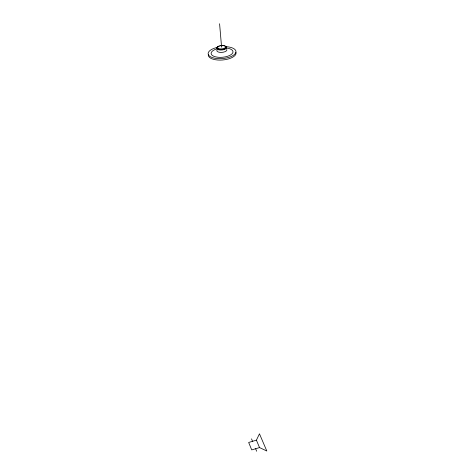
<?xml version="1.0" encoding="UTF-8"?>
<svg xmlns="http://www.w3.org/2000/svg" width="475" height="475" viewBox="0 0 475 475"><rect width="100%" height="100%" fill="white"/><g stroke="black" fill="none" stroke-linecap="round" stroke-linejoin="round"><path stroke-width="0.71" d="M256.411 440.165L259.469 433.817L266.813 451.012L259.528 447.575L251.72 449.908L248.668 442.457L256.411 440.165L259.528 447.575M217.716 46.882L218.892 46.057A4.103 1.722 -4.9 0 1 225.399 46.277A4.103 1.722 -4.9 0 1 221.671 48.889A4.103 1.722 -4.9 0 1 217.716 46.882L217.776 47.589A4.103 1.722 -4.9 0 0 221.92 49.584A4.103 1.722 -4.9 0 0 225.304 46.847M251.53 438.858L252.546 441.311M255.627 448.744L256.666 451.25M219.587 23.75L221.593 47.233M226.433 46.704A13.953 5.926 -4.9 0 1 233.373 55.314A13.953 5.926 -4.9 0 1 210.989 57.036A13.953 5.926 -4.9 0 1 217.265 47.405M226.171 47.999A10.984 4.667 -4.9 0 1 231.046 54.667A10.984 4.667 -4.9 0 1 213.976 56.353A10.984 4.667 -4.9 0 1 216.606 48.943M235.956 52.351A13.935 5.938 -4.9 0 1 222.514 59.993A13.935 5.938 -4.9 0 1 208.323 54.572M226.789 49.459A5.059 2.138 -4.9 0 1 221.528 52.404A5.059 2.138 -4.9 0 1 217.075 49.881M224.438 45.903A5.071 2.132 -4.9 0 1 225.31 49.097A5.071 2.132 -4.9 0 1 217.574 49.436A5.071 2.132 -4.9 0 1 219.414 46.123M220.655 45.855A5.071 2.132 -4.9 0 1 223.256 45.743"/></g></svg>
